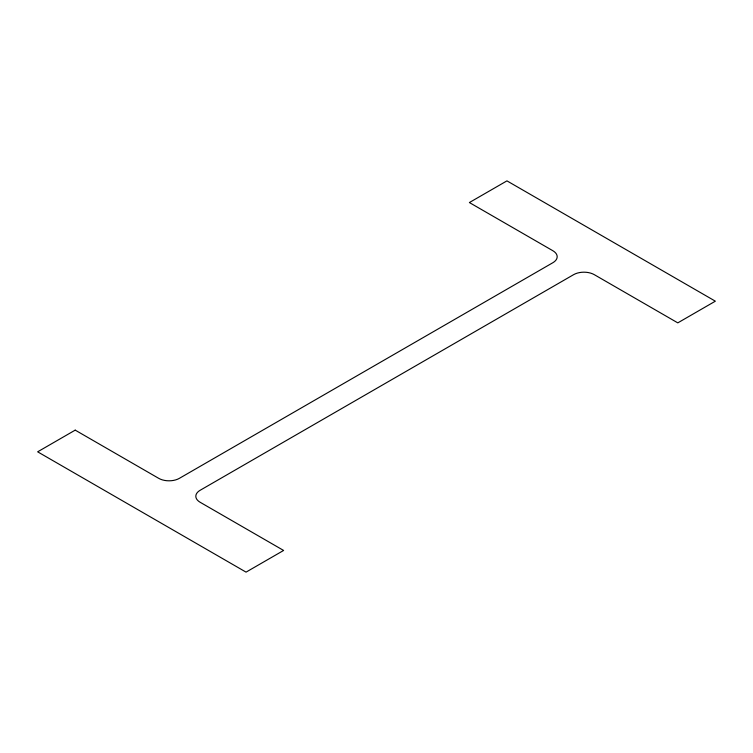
<?xml version="1.0" encoding="UTF-8"?>
<svg xmlns="http://www.w3.org/2000/svg" width="753" height="753" viewBox="0 0 753 753"><rect width="100%" height="100%" fill="white"/><g stroke="black" fill="none" stroke-linecap="round" stroke-linejoin="round"><path stroke-width="1.13" d="M75.206 430.132L37.65 451.819L246.052 572.129L283.608 550.452L200.1 502.242A14.608 8.434 0 0 1 200.1 490.307L573.626 274.657A14.608 8.434 0 0 1 594.286 274.657L677.794 322.868L715.35 301.181L506.948 180.871L469.392 202.548L552.9 250.758A14.608 8.434 0 0 1 552.9 262.693L179.374 478.343A14.608 8.434 0 0 1 158.714 478.343L75.206 430.132"/></g></svg>
